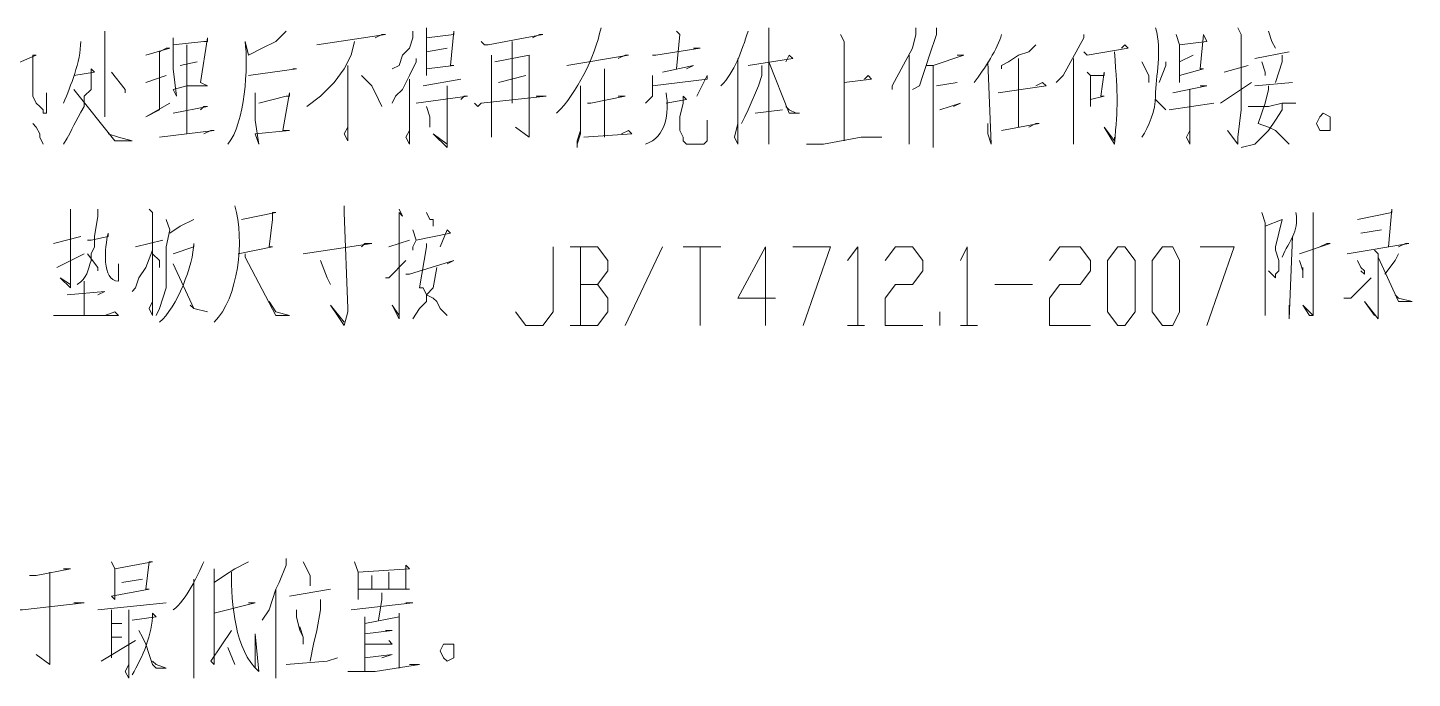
# Model space of a CAD drawing. Header units: millimetres. Extents: x -219 to 948, y -831 to -7.
# Drawn here: x 561.4 to 634.2, y -544.1 to -509.9 of the extents above; entities that cross this region are included whole.
import ezdxf

# ---------------------------------------------------------------- set-up
doc = ezdxf.new("R2010")
doc.units = ezdxf.units.MM
doc.layers.add('1', color=7, linetype='Continuous')

msp = doc.modelspace()

# ---------------------------------------------------------------- linework, layer by layer
at = {"layer": '1', "color": 0, "lineweight": 5}
for points in [[(565.415, -510.089), (565.415, -510.269), (565.415, -514.589), (565.415, -514.409), (565.415, -513.869)], [(576.575, -510.809), (580.175, -510.269), (579.995, -510.269), (579.635, -510.449)], [(581.615, -510.089), (581.615, -510.449), (581.435, -510.989), (581.075, -511.349), (580.895, -511.889), (580.535, -512.069)], [(582.335, -509.909), (582.335, -510.449), (582.335, -512.429), (582.335, -512.069), (583.775, -511.889), (583.595, -511.889), (583.775, -510.089), (583.775, -510.089), (583.775, -510.269), (582.335, -510.449)], [(585.215, -510.629), (585.395, -510.809), (585.575, -510.809), (588.455, -510.269), (588.275, -510.269), (587.915, -510.449)], [(595.475, -510.089), (595.655, -510.269), (595.475, -512.069)], [(600.335, -509.909), (600.335, -510.269), (600.335, -510.269), (600.335, -516.029), (600.335, -514.949)], [(604.115, -510.269), (604.295, -510.629), (604.295, -510.629), (604.295, -515.849)], [(608.075, -509.909), (608.075, -510.269), (607.895, -510.989), (606.815, -512.969), (606.815, -513.149)], [(609.155, -509.909), (609.155, -510.269), (608.795, -511.349), (608.615, -511.889), (608.435, -512.429), (608.255, -512.969), (607.895, -513.149)], [(616.895, -510.269), (616.895, -510.449), (615.815, -512.429), (615.455, -512.789)], [(621.755, -510.269), (621.935, -510.809), (621.935, -512.789), (621.935, -512.429), (623.195, -512.069), (623.015, -512.069), (623.195, -510.269), (623.375, -510.629), (621.935, -510.809)], [(624.995, -509.909), (625.175, -510.269), (625.175, -510.269), (625.175, -514.229), (624.995, -515.669), (624.995, -516.029), (624.455, -515.309), (624.995, -516.029)], [(626.615, -510.089), (626.795, -510.629), (626.975, -510.989)], [(567.575, -511.349), (568.835, -510.989), (568.655, -510.989), (568.295, -511.169), (568.295, -514.229), (567.575, -514.589), (568.835, -513.869)], [(569.015, -510.449), (569.015, -510.809), (569.015, -512.069), (569.195, -513.509), (569.015, -513.149), (569.735, -512.969), (570.815, -512.969), (570.455, -512.789), (570.815, -510.449), (570.815, -510.629), (570.635, -510.629), (569.015, -510.809)], [(569.735, -510.809), (569.735, -515.489)], [(578.555, -510.629), (578.375, -511.349), (578.015, -512.069), (577.475, -512.789), (577.115, -513.149), (576.755, -513.509), (576.035, -514.049)], [(582.335, -511.169), (583.415, -510.989)], [(586.835, -510.629), (586.835, -513.869)], [(594.215, -511.349), (594.395, -511.349), (596.735, -510.989), (596.735, -510.989), (596.375, -510.989)], [(614.375, -510.809), (614.015, -511.169), (613.475, -511.349), (612.935, -511.709), (612.575, -511.889), (612.575, -512.069)], [(616.895, -511.169), (617.075, -511.349), (619.235, -510.989), (619.055, -510.809), (618.875, -510.989)], [(569.375, -511.889), (570.275, -511.709)], [(581.795, -511.529), (581.795, -511.709), (581.435, -512.429), (581.075, -513.149), (580.715, -513.509), (580.535, -513.869)], [(585.755, -511.349), (585.755, -515.669), (585.755, -514.589)], [(585.935, -511.709), (587.735, -511.349), (587.735, -511.349), (587.735, -515.309), (587.735, -515.669), (587.015, -515.129)], [(589.715, -511.889), (592.955, -511.349), (592.775, -511.349), (592.415, -511.529)], [(598.715, -511.529), (598.715, -516.029), (598.535, -515.669), (598.715, -514.949)], [(599.255, -511.889), (601.595, -511.529), (601.415, -511.349), (601.235, -511.709)], [(600.335, -511.709), (601.415, -514.409), (601.955, -514.409), (601.775, -514.409), (601.415, -514.229), (601.235, -514.049)], [(607.715, -511.349), (607.715, -516.029), (607.715, -515.129)], [(608.615, -511.889), (608.975, -511.889), (610.595, -511.349), (610.415, -511.349), (610.235, -511.349)], [(611.855, -511.709), (612.035, -516.029), (611.855, -515.489), (611.855, -514.949)], [(613.475, -511.529), (613.475, -515.129)], [(616.355, -511.529), (616.355, -516.029), (616.355, -514.949)], [(619.955, -511.709), (620.315, -512.429), (620.315, -512.789)], [(621.215, -511.709), (621.215, -511.889), (620.855, -512.789)], [(621.935, -511.709), (622.655, -511.349)], [(625.895, -511.529), (627.695, -511.169)], [(626.255, -511.709), (626.435, -512.249), (626.435, -512.429)], [(627.335, -511.349), (627.335, -511.709), (626.975, -512.789)], [(565.775, -512.249), (565.775, -512.249), (566.495, -513.149), (566.495, -513.329)], [(568.655, -512.429), (568.655, -512.429), (567.575, -512.789)], [(572.975, -512.429), (575.495, -512.069), (575.495, -512.069), (575.315, -512.069)], [(578.195, -511.889), (578.195, -515.849), (578.015, -515.489), (578.195, -515.129)], [(579.995, -514.049), (579.815, -513.689), (579.455, -512.969), (578.915, -512.429)], [(586.115, -512.789), (587.555, -512.429)], [(591.695, -512.069), (591.695, -512.249), (591.695, -515.669)], [(594.215, -512.429), (594.215, -513.509), (593.855, -513.869)], [(594.215, -512.969), (597.095, -512.609), (597.095, -512.429), (596.555, -513.509)], [(594.755, -512.249), (596.375, -511.889), (596.375, -511.889), (596.015, -512.069)], [(599.975, -511.889), (599.975, -512.429), (599.795, -512.969), (599.255, -514.229), (599.075, -514.589), (598.895, -514.949)], [(604.295, -512.789), (605.735, -512.609), (605.555, -512.429), (605.375, -512.609)], [(608.975, -511.889), (608.975, -516.209), (608.975, -515.309)], [(617.075, -512.249), (617.255, -512.429), (617.255, -514.049), (617.255, -513.869), (617.255, -513.689), (617.975, -513.509), (617.795, -513.509), (617.975, -512.249), (617.975, -512.429), (617.975, -512.429), (617.255, -512.429)], [(624.275, -512.249), (625.535, -511.889)], [(563.795, -513.149), (565.955, -515.849), (566.855, -515.849), (566.135, -515.669), (565.595, -515.489)], [(581.435, -512.609), (581.435, -516.029), (581.255, -515.669), (581.435, -515.309)], [(582.155, -512.969), (584.135, -512.609)], [(583.415, -512.969), (583.415, -513.149), (583.415, -515.489), (583.415, -516.029), (583.415, -516.209), (582.695, -515.489), (583.415, -516.029)], [(590.435, -512.969), (590.435, -515.489), (590.255, -516.029), (590.255, -516.209), (590.255, -515.849), (590.435, -515.309)], [(609.155, -512.969), (610.235, -512.789)], [(612.395, -513.329), (614.915, -512.969), (614.735, -512.789), (614.375, -512.969)], [(621.575, -513.329), (623.375, -512.969), (623.015, -512.969)], [(622.475, -513.149), (622.475, -516.029), (622.295, -515.669), (622.475, -515.309)], [(624.095, -513.869), (625.715, -512.789)], [(625.895, -512.969), (627.875, -512.789)], [(626.615, -512.969), (626.615, -513.149), (626.435, -513.869), (626.075, -514.949), (626.615, -515.129), (626.975, -515.309), (627.335, -515.669), (627.695, -516.029)], [(573.335, -513.329), (573.335, -513.869), (573.335, -514.769), (573.515, -516.029), (573.335, -515.489), (575.135, -515.309), (574.775, -515.309), (575.135, -513.329), (575.135, -513.509), (574.955, -513.509), (573.515, -513.869)], [(581.795, -513.869), (584.495, -513.509), (584.315, -513.509), (584.135, -513.689)], [(584.855, -513.869), (585.035, -514.049), (585.215, -513.869), (588.635, -513.509), (588.455, -513.509), (588.095, -513.509)], [(590.795, -513.869), (590.975, -513.869), (592.775, -513.509), (592.595, -513.509), (592.415, -513.509)], [(594.935, -513.869), (596.015, -513.689), (595.835, -513.509), (595.835, -513.869), (595.655, -514.589), (595.655, -515.309), (595.835, -515.669), (595.835, -515.849), (596.015, -516.029), (596.915, -516.029), (597.095, -515.849), (597.095, -515.669), (597.095, -514.769), (597.095, -515.849)], [(609.335, -514.229), (610.415, -513.869), (610.415, -513.869), (610.055, -514.049)], [(620.675, -513.689), (621.035, -514.049), (621.215, -514.229)], [(621.395, -514.229), (623.735, -513.869)], [(627.335, -513.869), (627.335, -514.229), (626.975, -514.769), (626.615, -515.309), (626.255, -515.669), (625.895, -516.029), (625.175, -516.209)], [(625.535, -514.049), (626.615, -514.049), (627.335, -513.869), (628.055, -513.869), (627.695, -513.869)], [(569.015, -514.409), (569.015, -514.409), (570.815, -514.049), (570.635, -514.049), (570.455, -514.229)], [(582.335, -514.049), (582.515, -514.589), (582.515, -515.129)], [(601.055, -514.229), (599.615, -514.409)], [(629.855, -514.949), (629.855, -514.589), (629.495, -514.409), (629.315, -514.589), (629.135, -514.949), (629.315, -515.309), (629.495, -515.309), (629.855, -515.309), (629.855, -514.949)], [(561.635, -514.949), (561.815, -515.129), (561.995, -515.489), (561.995, -515.669), (562.175, -516.029), (562.175, -516.029)], [(568.295, -515.669), (571.175, -515.309), (570.995, -515.309), (570.635, -515.489)], [(590.615, -515.669), (593.135, -515.489), (592.955, -515.309), (592.595, -515.489)], [(612.575, -515.309), (614.555, -514.949), (614.375, -514.949), (614.015, -515.129)], [(602.315, -516.029), (603.215, -516.029), (605.195, -515.669), (606.275, -515.669), (606.095, -515.669), (605.735, -515.669)], [(563.615, -519.449), (563.615, -519.629), (563.615, -523.229), (563.615, -523.409), (563.615, -523.589), (563.075, -523.049), (563.615, -523.409)], [(567.755, -519.449), (567.935, -519.629), (567.935, -519.629), (567.935, -525.029), (567.755, -524.669), (567.935, -524.309)], [(572.615, -519.989), (574.415, -519.629), (574.235, -519.629), (574.235, -519.989), (574.055, -521.429), (574.235, -521.429), (572.435, -521.789)], [(578.015, -519.269), (578.015, -519.629), (578.195, -524.669), (578.195, -524.849), (578.015, -525.569), (577.655, -525.029), (577.655, -525.029), (577.295, -524.489), (578.015, -525.389)], [(580.895, -519.449), (581.075, -519.809), (580.895, -519.629), (580.895, -525.209), (580.535, -524.489), (580.895, -525.029)], [(582.335, -519.629), (582.515, -519.989), (582.695, -519.989), (582.695, -520.349)], [(626.255, -519.629), (626.435, -520.169), (626.435, -525.029), (626.435, -524.309)], [(628.955, -519.629), (628.955, -525.029), (628.775, -525.029), (628.415, -524.489), (628.955, -525.029)], [(631.295, -519.989), (633.095, -519.629), (633.095, -519.449), (632.915, -521.429)], [(568.655, -519.989), (568.835, -520.529), (568.655, -521.429), (568.655, -522.869), (568.655, -523.589), (568.475, -524.129), (568.295, -524.669), (568.115, -525.029)], [(570.095, -519.989), (569.375, -520.349), (568.835, -520.709)], [(581.615, -520.529), (581.795, -521.069), (581.615, -521.429), (581.615, -521.429), (581.615, -521.609)], [(581.795, -521.069), (583.595, -520.709), (583.415, -520.529), (583.055, -521.429)], [(626.435, -520.349), (627.335, -519.989), (627.335, -519.989), (626.975, -521.429), (626.975, -521.609), (627.155, -522.149), (627.155, -522.689), (626.975, -522.869), (626.975, -523.049), (626.615, -522.689), (626.975, -523.049)], [(632.555, -520.529), (631.475, -520.709)], [(562.715, -521.249), (564.155, -520.889)], [(567.035, -521.429), (568.475, -521.069)], [(575.855, -521.789), (579.455, -521.249), (579.095, -521.249), (578.915, -521.429)], [(580.355, -521.429), (581.435, -521.069)], [(582.335, -521.249), (582.335, -521.429), (581.975, -523.589), (582.155, -523.589), (582.335, -523.949), (582.695, -524.129), (582.875, -524.309), (583.055, -524.669), (583.235, -524.849), (583.415, -525.029)], [(627.875, -520.889), (627.695, -525.209), (627.695, -524.489)], [(628.235, -521.789), (629.855, -521.249), (629.675, -521.249), (629.315, -521.429)], [(630.755, -521.789), (633.995, -521.249), (633.815, -521.249), (633.455, -521.429)], [(562.895, -522.509), (564.335, -521.789)], [(564.515, -521.789), (565.055, -522.509), (565.055, -522.689)], [(567.935, -521.609), (567.575, -522.509), (567.215, -523.049), (567.035, -523.589), (566.855, -523.769)], [(567.935, -521.789), (568.295, -522.149), (568.295, -522.509)], [(572.795, -521.789), (572.795, -521.969), (574.415, -525.029), (575.135, -525.029), (574.415, -524.849), (574.055, -524.309)], [(587.015, -524.849), (587.555, -525.569), (588.455, -525.569), (588.995, -524.849), (588.995, -521.429)], [(591.335, -523.409), (591.875, -522.689), (591.875, -522.149), (591.335, -521.429), (589.895, -521.429)], [(590.435, -521.429), (590.435, -525.569)], [(592.775, -525.569), (594.755, -521.429)], [(595.835, -521.429), (597.815, -521.429)], [(596.735, -521.429), (596.735, -525.569)], [(600.695, -524.129), (598.715, -524.129), (600.155, -521.429), (600.155, -525.569)], [(601.595, -521.429), (603.575, -521.429), (602.135, -525.569)], [(604.475, -522.149), (605.015, -521.429), (605.015, -525.569)], [(606.455, -522.149), (606.995, -521.429), (607.895, -521.429), (608.435, -522.149), (608.435, -522.689), (607.895, -523.409), (606.995, -523.409), (606.455, -524.129), (606.455, -525.569), (608.435, -525.569)], [(610.415, -522.149), (610.775, -521.429), (610.775, -525.569)], [(615.095, -522.149), (615.635, -521.429), (616.715, -521.429), (617.255, -522.149), (617.255, -522.689), (616.715, -523.409), (615.635, -523.409), (615.095, -524.129), (615.095, -525.569), (617.255, -525.569)], [(618.695, -525.569), (618.155, -524.849), (618.155, -522.149), (618.695, -521.429), (619.055, -521.429), (619.595, -522.149), (619.595, -524.849), (619.055, -525.569), (618.695, -525.569)], [(621.035, -525.569), (620.495, -524.849), (620.495, -522.149), (621.035, -521.429), (621.575, -521.429), (621.935, -522.149), (621.935, -524.849), (621.575, -525.569), (621.035, -525.569)], [(623.015, -521.429), (624.815, -521.429), (623.375, -525.569)], [(632.195, -521.609), (632.375, -521.789), (632.375, -525.209), (631.655, -524.309), (632.195, -525.029)], [(632.375, -521.969), (633.455, -524.309), (634.175, -524.309), (633.455, -524.129), (633.275, -523.949)], [(633.455, -521.789), (633.275, -522.149), (632.735, -522.869)], [(569.015, -522.329), (570.095, -524.669), (570.815, -524.849), (570.095, -524.669), (569.915, -524.489)], [(576.755, -522.149), (577.115, -523.049), (577.295, -523.409)], [(580.175, -523.049), (580.355, -523.049), (581.255, -522.149)], [(581.255, -522.869), (581.435, -522.869), (583.775, -522.149), (583.415, -522.329), (583.415, -522.329)], [(582.875, -522.509), (582.695, -523.589), (582.335, -523.949), (582.335, -524.309), (581.975, -524.669), (581.615, -525.209)], [(628.235, -522.149), (628.415, -522.689), (628.415, -523.049), (628.415, -522.509)], [(631.295, -522.149), (631.475, -522.509), (631.655, -522.689), (631.655, -522.869), (631.475, -522.689)], [(564.335, -523.229), (564.335, -525.029)], [(589.895, -525.569), (591.335, -525.569), (591.875, -524.849), (591.875, -524.129), (591.335, -523.409), (590.435, -523.409)], [(612.215, -523.409), (614.195, -523.409)], [(630.575, -524.129), (630.935, -524.129), (632.015, -523.049)], [(563.435, -523.949), (565.415, -523.769), (565.415, -523.769), (565.055, -523.949)], [(562.715, -525.029), (566.135, -525.029), (565.955, -524.849), (565.415, -525.029)], [(609.335, -525.569), (609.335, -524.849)], [(604.475, -525.569), (605.375, -525.569)], [(610.415, -525.569), (611.315, -525.569)], [(565.775, -537.989), (565.955, -538.349), (565.955, -539.969), (565.775, -539.789), (567.755, -539.429), (567.575, -539.429), (567.755, -537.989), (567.935, -537.989), (565.955, -538.349)], [(572.975, -537.989), (572.255, -538.349), (571.715, -538.709), (571.175, -539.069), (571.175, -538.349), (571.175, -538.889), (571.175, -543.389), (570.995, -543.209), (572.075, -541.589)], [(574.955, -537.809), (574.955, -538.169), (574.595, -539.069), (574.415, -539.429), (574.055, -540.509), (573.695, -541.049)], [(575.855, -537.989), (576.215, -538.709), (576.215, -539.249), (576.215, -538.889)], [(578.555, -537.989), (578.735, -538.529), (578.735, -539.969), (578.735, -539.429), (581.435, -539.429), (581.255, -539.429), (581.255, -538.169), (581.435, -538.349), (578.735, -538.529)], [(561.455, -538.709), (561.635, -538.709), (561.635, -538.709), (561.815, -538.709), (563.615, -538.349), (563.615, -538.349), (563.255, -538.349)], [(562.535, -538.529), (562.535, -543.209), (562.535, -543.389), (561.815, -542.849), (562.535, -543.389), (562.535, -543.389)], [(579.455, -538.709), (579.455, -539.429)], [(580.355, -538.529), (580.355, -539.429)], [(566.315, -539.069), (567.395, -538.889)], [(570.095, -538.889), (570.095, -544.109), (570.095, -542.669)], [(574.415, -539.429), (574.415, -544.109), (574.415, -543.209)], [(575.135, -539.789), (577.295, -539.429)], [(560.735, -540.509), (561.095, -540.509), (564.335, -540.149), (564.155, -540.149), (563.795, -540.149)], [(565.055, -540.509), (568.655, -540.149)], [(571.175, -540.689), (573.335, -540.149), (573.155, -540.149), (572.975, -540.149)], [(576.755, -539.969), (576.755, -540.509), (576.575, -541.589), (576.395, -542.309), (576.215, -543.209)], [(578.375, -540.509), (581.615, -540.149), (581.255, -540.149)], [(579.995, -539.609), (579.995, -539.969), (579.815, -541.049)], [(565.775, -540.509), (565.775, -543.029)], [(566.675, -540.509), (566.675, -544.109), (566.495, -543.749), (566.675, -543.389)], [(575.495, -540.509), (575.495, -540.869), (575.675, -541.589), (575.855, -541.949), (575.855, -542.309), (575.855, -541.949), (575.675, -541.409)], [(579.095, -543.749), (579.095, -541.049), (579.095, -540.869), (579.095, -541.229), (580.895, -540.869), (580.895, -540.689), (580.895, -540.869), (580.895, -543.569)], [(565.775, -541.229), (566.315, -541.229)], [(567.215, -541.589), (567.395, -541.949), (567.575, -542.309), (567.755, -542.849), (567.935, -543.389), (568.115, -543.569), (568.655, -543.569), (568.115, -543.389)], [(579.095, -541.769), (580.535, -541.589), (580.355, -541.589), (580.175, -541.589)], [(565.235, -543.209), (567.035, -542.129)], [(565.775, -541.949), (566.315, -541.949)], [(579.095, -542.309), (580.535, -542.309), (580.355, -542.129)], [(583.775, -542.669), (583.775, -542.309), (583.415, -542.309), (583.235, -542.309), (583.055, -542.669), (583.235, -543.029), (583.415, -543.209), (583.775, -543.029), (583.775, -542.669)], [(571.895, -542.489), (572.255, -543.389)], [(574.955, -543.389), (577.115, -543.209), (577.655, -543.029)], [(579.095, -543.029), (580.535, -542.849), (579.995, -543.029)], [(567.935, -543.209), (568.115, -543.389)], [(581.435, -543.389), (581.975, -543.389), (579.635, -543.749), (578.195, -543.749)]]:
    msp.add_lwpolyline(points, dxfattribs=at)
for points, knots in [([(574.955, -510.089), (574.955, -510.089), (574.775, -510.269), (574.775, -510.269), (574.775, -510.269), (574.415, -510.629), (574.415, -510.629), (574.415, -510.629), (573.695, -510.989), (573.695, -510.989), (573.695, -510.989), (572.975, -511.349), (572.975, -511.349), (572.975, -511.349), (572.795, -510.629), (572.795, -510.629), (572.975, -511.889), (572.795, -514.949), (571.895, -516.029)], [0, 0, 0, 0, 1, 1, 1, 2, 2, 2, 3, 3, 3, 4, 4, 4, 5, 5, 5, 6, 6, 6, 6]), ([(620.675, -509.909), (621.035, -511.169), (620.675, -512.429), (620.675, -513.509), (620.675, -514.229), (620.315, -515.129), (619.955, -515.669)], [0, 0, 0, 0, 1, 1, 1, 2, 2, 2, 2]), ([(560.555, -511.889), (560.555, -511.889), (561.815, -511.349), (561.815, -511.349), (561.815, -511.349), (561.635, -511.349), (561.635, -511.349), (561.635, -512.069), (561.635, -512.789), (561.635, -513.509), (561.635, -513.509), (561.815, -513.869), (561.815, -513.869), (561.815, -513.869), (561.995, -514.049), (561.995, -514.049), (561.995, -514.049), (562.175, -514.229), (562.175, -514.229), (562.175, -514.229), (562.175, -514.409), (562.175, -514.409), (562.175, -514.409), (562.355, -514.409), (562.355, -514.409), (562.355, -514.409), (562.355, -513.329), (562.355, -513.329)], [0, 0, 0, 0, 1, 1, 1, 2, 2, 2, 3, 3, 3, 4, 4, 4, 5, 5, 5, 6, 6, 6, 7, 7, 7, 8, 8, 8, 9, 9, 9, 9]), ([(618.515, -511.169), (618.695, -513.689), (618.695, -513.869), (618.515, -516.029), (618.515, -516.029), (617.975, -515.129), (617.975, -515.129), (617.975, -515.129), (618.515, -515.849), (618.515, -515.849), (618.515, -515.849), (618.515, -515.669), (618.515, -515.669)], [0, 0, 0, 0, 1, 1, 1, 2, 2, 2, 3, 3, 3, 4, 4, 4, 4]), ([(563.795, -512.429), (563.795, -512.429), (564.875, -512.249), (564.875, -512.249), (564.875, -512.249), (564.695, -512.069), (564.695, -512.069), (564.695, -512.069), (564.695, -512.429), (564.695, -512.429), (564.695, -512.429), (564.695, -513.149), (564.695, -513.149), (564.695, -513.149), (564.335, -513.509), (564.335, -513.509), (564.335, -513.509), (564.335, -514.049), (564.335, -514.049), (563.795, -514.949), (563.795, -515.129), (563.255, -516.029)], [0, 0, 0, 0, 1, 1, 1, 2, 2, 2, 3, 3, 3, 4, 4, 4, 5, 5, 5, 6, 6, 6, 7, 7, 7, 7]), ([(565.055, -519.449), (565.055, -519.449), (565.055, -519.629), (565.055, -519.629), (565.055, -519.629), (565.055, -519.809), (565.055, -519.809), (565.055, -519.809), (564.875, -520.889), (564.875, -520.889), (564.875, -520.889), (564.875, -521.429), (564.875, -521.429), (564.875, -521.429), (564.695, -521.789), (564.695, -521.789), (564.695, -521.789), (564.695, -522.149), (564.695, -522.149), (564.515, -522.689), (564.515, -523.049), (563.975, -523.409)], [0, 0, 0, 0, 1, 1, 1, 2, 2, 2, 3, 3, 3, 4, 4, 4, 5, 5, 5, 6, 6, 6, 7, 7, 7, 7]), ([(564.515, -521.069), (564.515, -521.069), (564.695, -521.069), (564.695, -521.069), (564.695, -521.069), (565.595, -520.889), (565.595, -520.889), (565.595, -520.889), (565.595, -520.709), (565.595, -520.709), (565.415, -521.429), (565.235, -523.229), (566.135, -523.229), (566.135, -523.229), (566.135, -522.329), (566.135, -522.329), (566.135, -522.329), (566.135, -523.229), (566.135, -523.229)], [0, 0, 0, 0, 1, 1, 1, 2, 2, 2, 3, 3, 3, 4, 4, 4, 5, 5, 5, 6, 6, 6, 6]), ([(569.015, -521.789), (569.015, -521.789), (570.095, -521.429), (570.095, -521.429), (570.095, -521.429), (570.095, -521.249), (570.095, -521.249), (570.095, -522.329), (569.195, -524.669), (568.295, -525.389)], [0, 0, 0, 0, 1, 1, 1, 2, 2, 2, 3, 3, 3, 3]), ([(572.075, -538.529), (572.075, -540.149), (572.255, -542.669), (573.515, -543.749), (573.515, -543.749), (573.335, -541.769), (573.335, -541.769), (573.335, -541.769), (573.335, -543.569), (573.335, -543.569)], [0, 0, 0, 0, 1, 1, 1, 2, 2, 2, 3, 3, 3, 3]), ([(566.855, -541.049), (566.855, -541.049), (568.115, -540.869), (568.115, -540.869), (568.115, -540.869), (567.935, -540.689), (567.935, -540.689), (567.935, -541.769), (567.395, -543.029), (566.855, -543.929)], [0, 0, 0, 0, 1, 1, 1, 2, 2, 2, 3, 3, 3, 3])]:
    msp.add_open_spline(points, degree=3, knots=knots, dxfattribs=at)
for points in [[(591.515, -509.909), (591.155, -511.529), (590.255, -513.329), (589.175, -514.409)], [(599.255, -510.089), (598.895, -511.169), (598.535, -512.249), (597.815, -512.969)], [(612.575, -510.269), (612.395, -510.989), (611.675, -512.069), (611.135, -512.789)], [(564.155, -510.629), (564.155, -511.709), (563.615, -512.969), (563.255, -513.869)], [(594.935, -513.329), (595.115, -514.409), (594.935, -515.669), (593.855, -516.029)], [(572.255, -519.269), (572.795, -521.069), (572.435, -524.129), (571.175, -525.389)], [(628.055, -519.629), (628.235, -520.709), (627.695, -521.069), (627.335, -521.969)], [(570.635, -537.989), (570.275, -538.709), (569.735, -539.969), (569.015, -540.509)]]:
    msp.add_open_spline(points, degree=3, dxfattribs=at)

doc.saveas('drawing.dxf')
